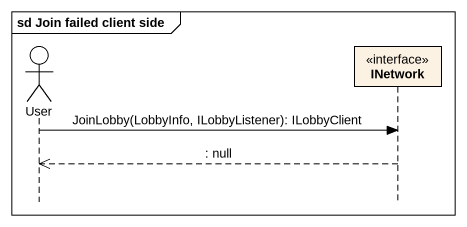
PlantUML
@startuml
mainframe sd Join failed client side
hide footbox
actor User
participant INetwork <<interface>>

User -> INetwork : JoinLobby(LobbyInfo, ILobbyListener): ILobbyClient
INetwork -->> User : : null
@enduml
